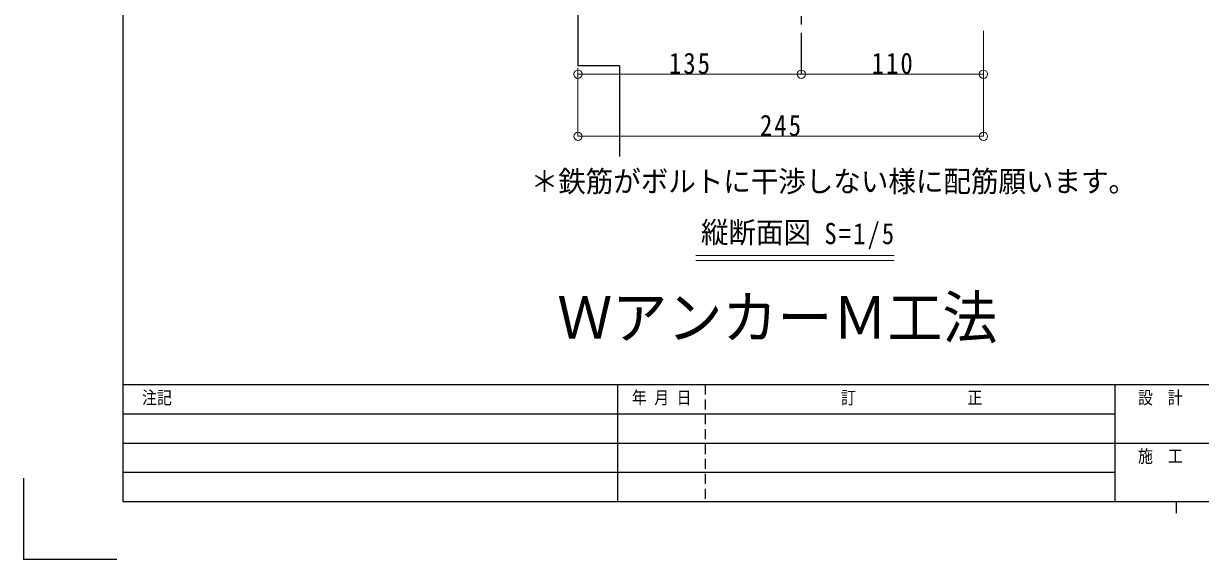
# Model space of a CAD drawing. Units: millimetres at full size, sheet at 1:5. Extents: x -1050 to 1050, y -742 to 742.
# Drawn here: x -1050 to -339, y -742 to -419 of the extents above; entities that cross this region are included whole.
import ezdxf
from ezdxf.enums import TextEntityAlignment as Align

# ---------------------------------------------------------------- set-up
doc = ezdxf.new("R2010")
doc.units = ezdxf.units.MM
doc.header["$LTSCALE"] = 5
doc.linetypes.add('CHAIN1', pattern=[8, 5, -1, 1, -1])
doc.linetypes.add('DASHED1', pattern=[1.8, 1.2, -0.6])
for name, color, linetype in [('0-0_通り芯', 7, 'CHAIN1'), ('0-1_躯体', 134, 'Continuous'), ('1-4_印刷位置ライン', 7, 'Continuous'), ('1-5_図枠1_1', 7, 'Continuous')]:
    doc.layers.add(name, color=color, linetype=linetype)
doc.layers.add('0-3_寸法', color=54, linetype='Continuous', lineweight=20)
doc.layers.add('0-9_文字', color=3, linetype='Continuous', lineweight=20)
doc.styles.add('ＭＳ ゴシック', font='')
doc.styles.add('ＭＳ 明朝', font='')
doc.styles.get('ＭＳ ゴシック').set_extended_font_data('MS Gothic')
doc.styles.get('ＭＳ 明朝').set_extended_font_data('MS Mincho')

# ---------------------------------------------------------------- blocks, each defined once
blk = doc.blocks.new('dimension_origin')
at = {"color": 0, "linetype": 'Continuous', "lineweight": -2}
blk.add_circle((0, 0), 1.25, dxfattribs=at)

msp = doc.modelspace()

# ---------------------------------------------------------------- linework, layer by layer
at = {"layer": '0-0_通り芯'}
msp.add_line((-580, -449.293), (-580, 505.456), dxfattribs=at)
at = {"layer": '0-1_躯体'}
for p, q in [((-715, -239.328), (-715, -444.293)), ((-690, -444.293), (-715, -444.293)), ((-690, -444.293), (-690, -499.055))]:
    msp.add_line(p, q, dxfattribs=at)
at = {"layer": '0-3_寸法'}
for p, q in [((-470, -486.793), (-470, -423.031)), ((-715, -486.793), (-715, -445.366)), ((-715, -449.293), (-580, -449.293)), ((-580, -449.293), (-470, -449.293)), ((-715, -486.793), (-470, -486.793))]:
    msp.add_line(p, q, dxfattribs=at)
at = {"layer": '0-9_文字'}
for p, q in [((-524.014, -558.793), (-643.767, -558.793)), ((-524.014, -561.793), (-643.767, -561.793))]:
    msp.add_line(p, q, dxfattribs=at)
at = {"layer": '1-4_印刷位置ライン'}
for p in [(-1050, -693.374), (-993.722, -742.5)]:
    msp.add_line(p, (-1050, -742.5), dxfattribs=at)
at = {"layer": '1-5_図枠1_1'}
for p, q in [((-990, -636.793), (990, -636.793)), ((-691.162, -636.793), (-691.162, -707.5)), ((-390.657, -636.793), (-390.657, -707.5)), ((-990, -654.47), (-390.657, -654.47)), ((-990, -672.146), (-37.121, -672.146)), ((-990, -689.823), (-390.657, -689.823)), ((-353.535, -707.5), (-353.535, -714.571))]:
    msp.add_line(p, q, dxfattribs=at)
at = {"layer": '1-5_図枠1_1', "linetype": 'DASHED1'}
msp.add_line((-638.131, -636.793), (-638.131, -707.5), dxfattribs=at)
msp.add_line((-638.131, -636.793), (-638.131, -707.5), dxfattribs=at)
at = {"layer": '1-5_図枠1_1'}
msp.add_lwpolyline([(-990, 682.5), (-990, -707.5), (990, -707.5)], dxfattribs=at)

# ---------------------------------------------------------------- block references
at = {"layer": '0-3_寸法', "xscale": 2, "yscale": 2, "rotation": 180}
for p in [(-715, -449.293), (-580, -449.293), (-715, -486.793)]:
    msp.add_blockref('dimension_origin', p, dxfattribs=at)
at = {"layer": '0-3_寸法', "xscale": 2, "yscale": 2}
for p in [(-580, -449.293), (-470, -449.293), (-470, -486.793)]:
    msp.add_blockref('dimension_origin', p, dxfattribs=at)

# ---------------------------------------------------------------- texts
at = {"layer": '0-3_寸法', "char_height": 12.83, "attachment_point": 7, "style": 'ＭＳ ゴシック'}
for s, insert in [('\\T1.17;\\W0.85;135', (-660, -449.293)), ('\\T1.17;\\W0.85;110', (-537.5, -449.293)), ('\\T1.17;\\W0.85;245', (-605, -486.793))]:
    msp.add_mtext(s, dxfattribs=dict(at, insert=insert))
at = {"layer": '0-9_文字', "style": 'ＭＳ ゴシック', "width": 0.95}
for s, height, p in [('＊鉄筋がボルトに干渉しない様に配筋願います。', 12.83, (-743.55, -524.293)), ('縦断面図', 12.83, (-640.701, -555.106)), ('ＷアンカーＭ工法', 25.66, (-727.5, -616.793))]:
    msp.add_text(s, height=height, dxfattribs=at).set_placement(p, align=Align.BOTTOM_LEFT)
at = {"layer": '0-9_文字', "insert": (-566.097, -555.106), "char_height": 12.83, "attachment_point": 7, "style": 'ＭＳ ゴシック'}
msp.add_mtext('\\T1.17;\\W0.85;S=1/5', dxfattribs=at)
at = {"layer": '1-5_図枠1_1', "style": 'ＭＳ 明朝', "width": 0.85}
for s, p in [('注記', (-978.418, -650.934)), ('年 月 日', (-682.419, -650.934)), ('  設  計', (-385.607, -650.934)), ('訂               正', (-556.108, -650.934)), ('  施  工', (-385.607, -686.288))]:
    msp.add_text(s, height=7.776, dxfattribs=at).set_placement(p, align=Align.BOTTOM_LEFT)

doc.saveas('drawing.dxf')
